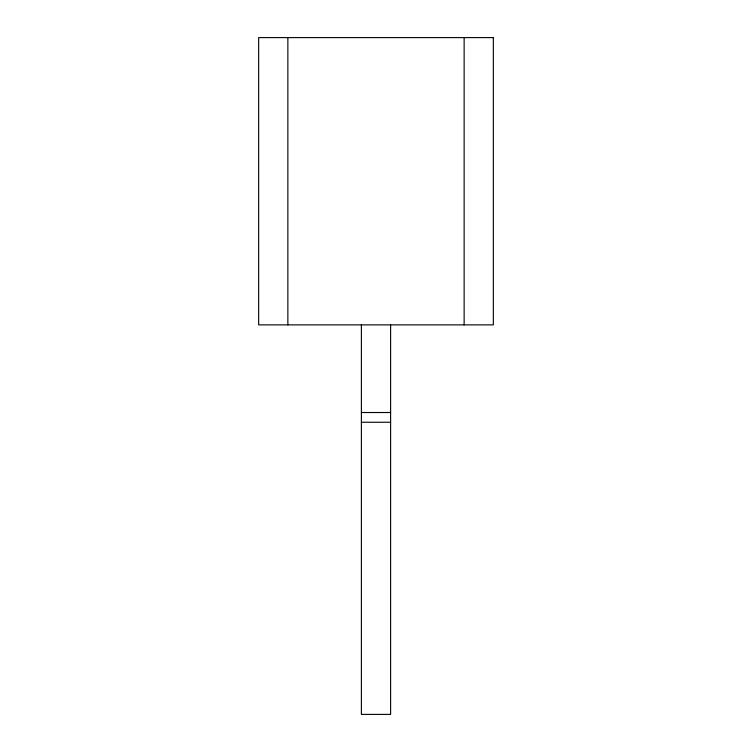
<?xml version="1.0" encoding="UTF-8"?>
<svg xmlns="http://www.w3.org/2000/svg" width="752" height="752" viewBox="0 0 752 752"><rect width="100%" height="100%" fill="white"/><g stroke="black" fill="none" stroke-linecap="round" stroke-linejoin="round"><path stroke-width="1.13" d="M361.392 412.519L390.608 412.519M361.392 422.257L390.608 422.257M464.134 37.6L464.134 324.873M390.608 324.873L390.608 714.4L361.392 714.4L361.392 324.873M287.866 37.6L287.866 324.873M493.34 37.6L258.66 37.6L258.66 324.873L493.34 324.873L493.34 37.6"/></g></svg>
